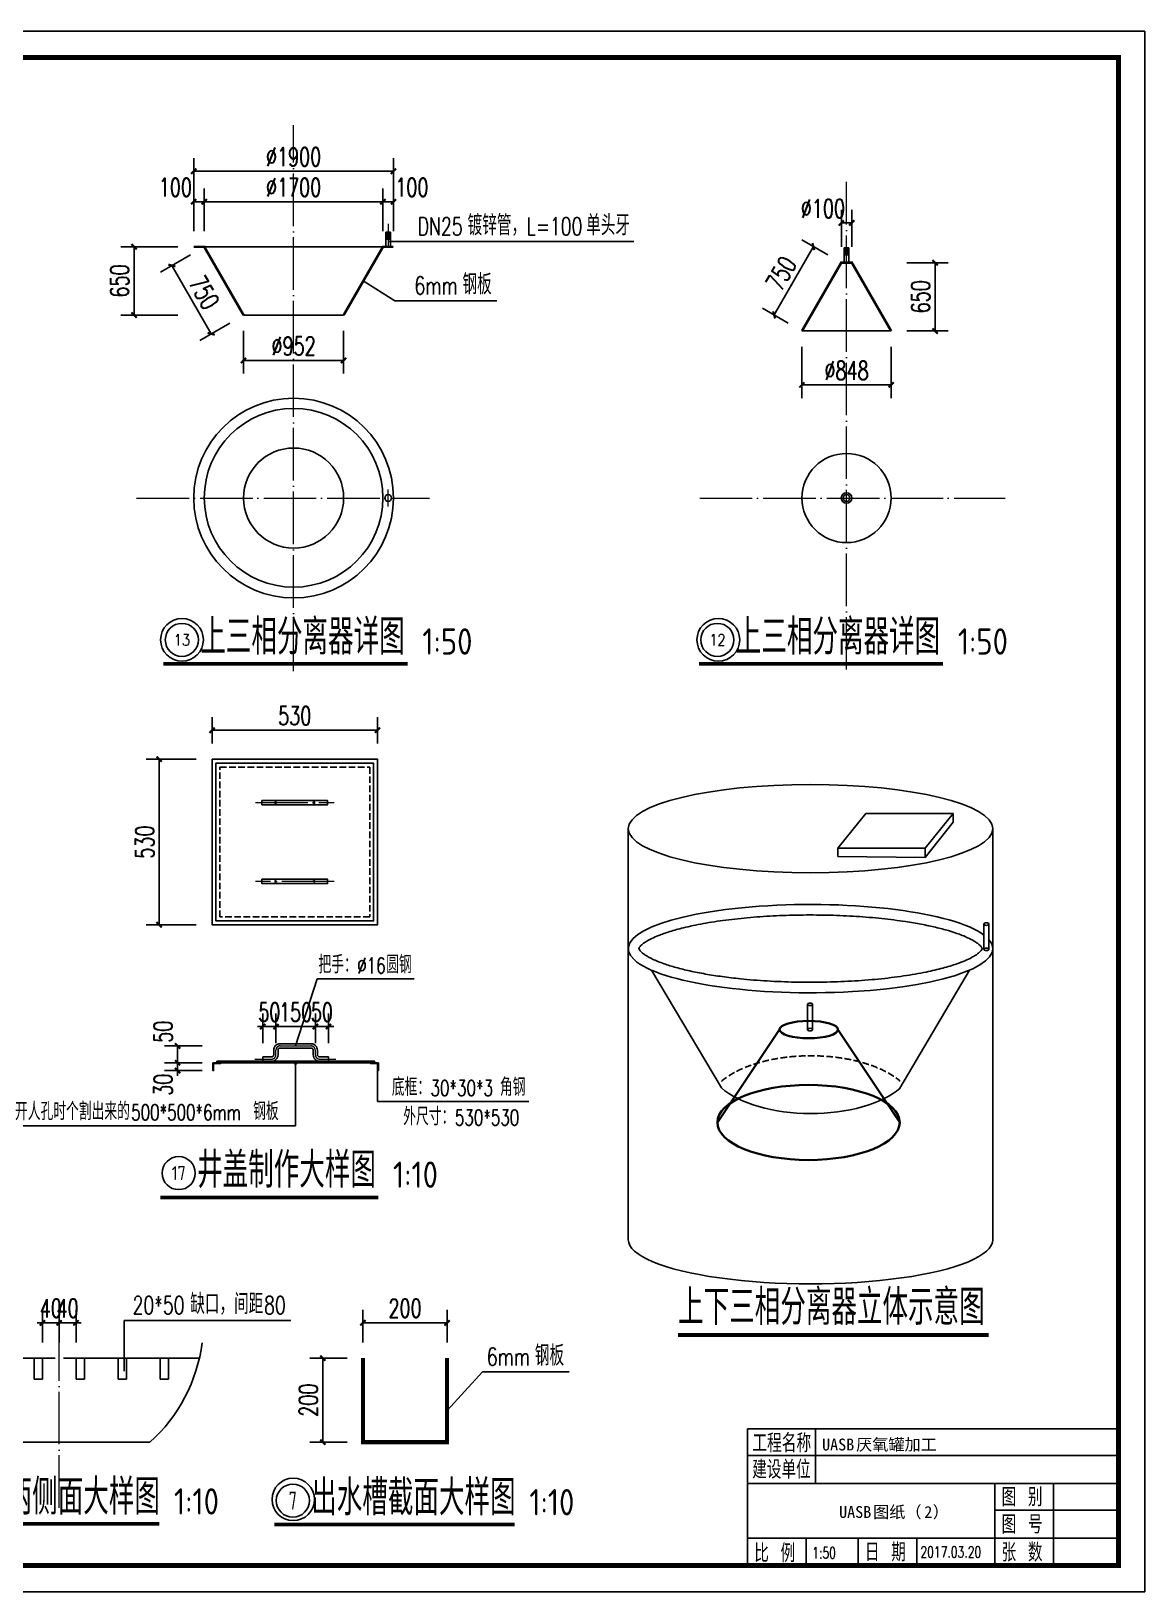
# Model space of a CAD drawing. Extents: x 458952 to 500952, y -68538 to -53688.
# Drawn here: x 490358 to 500952, y -68538 to -53688 of the extents above; entities that cross this region are included whole.
import ezdxf
from ezdxf.enums import TextEntityAlignment as Align

# ---------------------------------------------------------------- set-up
doc = ezdxf.new("R2010")
doc.units = 0
doc.header["$LTSCALE"] = 250
doc.header["$MEASUREMENT"] = 0
doc.linetypes.add('DASH', pattern=[0.35, 0.25, -0.1])
doc.linetypes.add('DOTE', pattern=[2.42, 2, -0.2, 0.02, -0.2])
for name, color, linetype in [('DIM_LEAD', 3, 'Continuous'), ('DIM_SYMB', 3, 'Continuous'), ('PUB_DIM', 3, 'Continuous'), ('PUB_TEXT', 7, 'Continuous'), ('PUB_TITLE', 4, 'Continuous'), ('虚线', 2, 'DASH'), ('钢筋字体', 1, 'Continuous')]:
    doc.layers.add(name, color=color, linetype=linetype)
for name, color, linetype, lineweight in [('DOTE', 1, 'DOTE', 0), ('TEXT', 2, 'Continuous', 5), ('出水堰', 5, 'FENCELINE2', 30)]:
    doc.layers.add(name, color=color, linetype=linetype, lineweight=lineweight)
doc.styles.add('_TCH_DIM', font='SIMPLEX', dxfattribs={"bigfont": 'GBCBIG'})
doc.styles.add('_THVAC_SHEET', font='SIMPLEX', dxfattribs={"width": 0.8, "height": 3.5, "bigfont": 'HZTXT'})
doc.styles.add('DIM_FONT', font='SIMPLEX', dxfattribs={"width": 0.7, "bigfont": 'GBCBIG'})
doc.styles.get("Standard").update_dxf_attribs({"font": 'gbenor.shx', "bigfont": 'gbcbig.shx'})
doc.styles.add('黑体', font='simhei.ttf')
doc.linetypes.add('FENCELINE2', pattern='A,6.35,-2.54,[132,ltypeshp.shx,S=2.54,R=0,X=-2.54,Y=0],-2.54,25.4', length=36.83)
doc.dimstyles.new('_TCH_ARCH&&50', dxfattribs={"dimscale": 0.5, "dimtxt": 350, "dimasz": 100, "dimexe": 250, "dimexo": 300, "dimgap": 100, "dimtad": 1, "dimdec": 0, "dimzin": 0, "dimdsep": 46, "dimtxsty": 'DIM_FONT', "dimblk": 'ARCHTICK', "dimcen": 0.09, "dimclrt": 7, "dimazin": 2, "dimtfac": 1, "dimtdec": 0, "dimtix": 1, "dimtmove": 2, "dimatfit": 3, "dimfxl": 0, "dimtolj": 1, "dimtzin": 0, "dimarcsym": 0})

# ---------------------------------------------------------------- blocks, each defined once
blk = doc.blocks.new('gai')
at = {"color": 5}
for points in [[(282375, -104445.5), (282405, -104445.5), (282405, -104448.5), (282381, -104448.5, 0.414214), (282378, -104451.5), (282378, -104475.5), (282375, -104475.5)], [(283005, -104445.5), (282975, -104445.5), (282975, -104448.5), (282999, -104448.5, -0.414214), (283002, -104451.5), (283002, -104475.5), (283005, -104475.5)]]:
    blk.add_lwpolyline(points, format="xyb", close=True, dxfattribs=at)
blk.add_lwpolyline([(282390, -104439.5), (282990, -104439.5), (282990, -104445.5), (282390, -104445.5)], close=True)
blk = doc.blocks.new('_ArchTick')
at = {"color": 0, "linetype": 'ByBlock', "const_width": 0.4}
blk.add_lwpolyline([(-0.5, -0.5), (0.5, 0.5)], dxfattribs=at)
blk = doc.blocks.new('*D3')
at = {"layer": 'Defpoints', "color": 0, "transparency": 16777216}
for p in [(491750, -63344), (492134, -63344), (492134, -63504)]:
    blk.add_point(p, dxfattribs=at)
at = {"layer": 'PUB_DIM', "color": 0, "lineweight": -2, "transparency": 16777216}
for p, q in [((491984, -63344), (491625, -63344)), ((491750, -63504), (491750, -63344)), ((491984, -63504), (491625, -63504))]:
    blk.add_line(p, q, dxfattribs=at)
at = {"layer": 'PUB_DIM', "color": 0, "lineweight": -2, "transparency": 16777216, "xscale": 50, "yscale": 50, "zscale": 50}
for p, rotation in [((491750, -63344), 90), ((491750, -63504), 270)]:
    blk.add_blockref('_ArchTick', p, dxfattribs=dict(at, rotation=rotation))
at = {"layer": 'PUB_DIM', "color": 7, "transparency": 16777216, "insert": (491612, -63209), "char_height": 175, "attachment_point": 5, "rotation": 90, "style": 'DIM_FONT'}
blk.add_mtext('\\A1;50', dxfattribs=at)
blk = doc.blocks.new('*D4')
at = {"layer": 'Defpoints', "color": 0, "transparency": 16777216}
for p in [(491750, -63504), (492134, -63504), (492134, -63579)]:
    blk.add_point(p, dxfattribs=at)
at = {"layer": 'PUB_DIM', "color": 0, "lineweight": -2, "transparency": 16777216}
for p, q in [((491984, -63504), (491625, -63504)), ((491750, -63504), (491750, -63454)), ((491750, -63579), (491750, -63504)), ((491984, -63579), (491625, -63579)), ((491750, -63579), (491750, -63629))]:
    blk.add_line(p, q, dxfattribs=at)
at = {"layer": 'PUB_DIM', "color": 0, "lineweight": -2, "transparency": 16777216, "xscale": 50, "yscale": 50, "zscale": 50}
for p, rotation in [((491750, -63504), 270), ((491750, -63579), 90)]:
    blk.add_blockref('_ArchTick', p, dxfattribs=dict(at, rotation=rotation))
at = {"layer": 'PUB_DIM', "color": 7, "transparency": 16777216, "insert": (491612, -63714), "char_height": 175, "attachment_point": 5, "rotation": 90, "style": 'DIM_FONT'}
blk.add_mtext('\\A1;30', dxfattribs=at)
blk = doc.blocks.new('*D5')
at = {"layer": 'Defpoints', "color": 0, "transparency": 16777216}
for p in [(491575, -60616), (492078, -60616), (492078, -62191)]:
    blk.add_point(p, dxfattribs=at)
at = {"layer": 'PUB_DIM', "color": 0, "lineweight": -2, "transparency": 16777216}
for p, q in [((491928, -60616), (491450, -60616)), ((491575, -62191), (491575, -60616)), ((491928, -62191), (491450, -62191))]:
    blk.add_line(p, q, dxfattribs=at)
at = {"layer": 'PUB_DIM', "color": 0, "lineweight": -2, "transparency": 16777216, "xscale": 50, "yscale": 50, "zscale": 50}
for p, rotation in [((491575, -60616), 90), ((491575, -62191), 270)]:
    blk.add_blockref('_ArchTick', p, dxfattribs=dict(at, rotation=rotation))
at = {"layer": 'PUB_DIM', "color": 7, "transparency": 16777216, "insert": (491438, -61404), "char_height": 175, "attachment_point": 5, "rotation": 90, "style": 'DIM_FONT'}
blk.add_mtext('\\A1;530', dxfattribs=at)
blk = doc.blocks.new('*D6')
at = {"layer": 'Defpoints', "color": 0, "transparency": 16777216}
for p in [(493653, -60340), (492078, -60616), (493653, -60616)]:
    blk.add_point(p, dxfattribs=at)
at = {"layer": 'PUB_DIM', "color": 0, "lineweight": -2, "transparency": 16777216}
for p, q in [((492078, -60466), (492078, -60215)), ((493653, -60466), (493653, -60215)), ((492078, -60340), (493653, -60340))]:
    blk.add_line(p, q, dxfattribs=at)
at = {"layer": 'PUB_DIM', "color": 0, "lineweight": -2, "transparency": 16777216, "xscale": 50, "yscale": 50, "zscale": 50, "rotation": 180}
blk.add_blockref('_ArchTick', (492078, -60340), dxfattribs=at)
at = {"layer": 'PUB_DIM', "color": 0, "lineweight": -2, "transparency": 16777216, "xscale": 50, "yscale": 50, "zscale": 50}
blk.add_blockref('_ArchTick', (493653, -60340), dxfattribs=at)
at = {"layer": 'PUB_DIM', "color": 7, "transparency": 16777216, "insert": (492865, -60202), "char_height": 175, "attachment_point": 5, "style": 'DIM_FONT'}
blk.add_mtext('\\A1;530', dxfattribs=at)
blk = doc.blocks.new('*D7')
at = {"layer": 'Defpoints', "color": 0, "transparency": 16777216}
for p in [(492686, -63160), (492561, -63469), (492686, -63469)]:
    blk.add_point(p, dxfattribs=at)
at = {"layer": 'PUB_DIM', "color": 0, "lineweight": -2, "transparency": 16777216}
for p, q in [((492561, -63319), (492561, -63035)), ((492686, -63319), (492686, -63035)), ((492561, -63160), (492511, -63160)), ((492561, -63160), (492686, -63160)), ((492686, -63160), (492736, -63160))]:
    blk.add_line(p, q, dxfattribs=at)
at = {"layer": 'PUB_DIM', "color": 0, "lineweight": -2, "transparency": 16777216, "xscale": 50, "yscale": 50, "zscale": 50}
blk.add_blockref('_ArchTick', (492561, -63160), dxfattribs=at)
at = {"layer": 'PUB_DIM', "color": 0, "lineweight": -2, "transparency": 16777216, "xscale": 50, "yscale": 50, "zscale": 50, "rotation": 180}
blk.add_blockref('_ArchTick', (492686, -63160), dxfattribs=at)
at = {"layer": 'PUB_DIM', "color": 7, "transparency": 16777216, "insert": (492623, -63023), "char_height": 175, "attachment_point": 5, "style": 'DIM_FONT'}
blk.add_mtext('\\A1;50', dxfattribs=at)
blk = doc.blocks.new('*D8')
at = {"layer": 'Defpoints', "color": 0, "transparency": 16777216}
for p in [(493061, -63160), (492686, -63469), (493061, -63469)]:
    blk.add_point(p, dxfattribs=at)
at = {"layer": 'PUB_DIM', "color": 0, "lineweight": -2, "transparency": 16777216}
for p, q in [((492686, -63319), (492686, -63035)), ((493061, -63319), (493061, -63035)), ((492686, -63160), (492636, -63160)), ((492686, -63160), (493061, -63160)), ((493061, -63160), (493111, -63160))]:
    blk.add_line(p, q, dxfattribs=at)
at = {"layer": 'PUB_DIM', "color": 0, "lineweight": -2, "transparency": 16777216, "xscale": 50, "yscale": 50, "zscale": 50}
blk.add_blockref('_ArchTick', (492686, -63160), dxfattribs=at)
at = {"layer": 'PUB_DIM', "color": 0, "lineweight": -2, "transparency": 16777216, "xscale": 50, "yscale": 50, "zscale": 50, "rotation": 180}
blk.add_blockref('_ArchTick', (493061, -63160), dxfattribs=at)
at = {"layer": 'PUB_DIM', "color": 7, "transparency": 16777216, "insert": (492873, -63023), "char_height": 175, "attachment_point": 5, "style": 'DIM_FONT'}
blk.add_mtext('\\A1;150', dxfattribs=at)
blk = doc.blocks.new('*D9')
at = {"layer": 'Defpoints', "color": 0, "transparency": 16777216}
for p in [(493186, -63160), (493061, -63469), (493186, -63469)]:
    blk.add_point(p, dxfattribs=at)
at = {"layer": 'PUB_DIM', "color": 0, "lineweight": -2, "transparency": 16777216}
for p, q in [((493061, -63319), (493061, -63035)), ((493186, -63319), (493186, -63035)), ((493061, -63160), (493011, -63160)), ((493061, -63160), (493186, -63160)), ((493186, -63160), (493236, -63160))]:
    blk.add_line(p, q, dxfattribs=at)
at = {"layer": 'PUB_DIM', "color": 0, "lineweight": -2, "transparency": 16777216, "xscale": 50, "yscale": 50, "zscale": 50}
blk.add_blockref('_ArchTick', (493061, -63160), dxfattribs=at)
at = {"layer": 'PUB_DIM', "color": 0, "lineweight": -2, "transparency": 16777216, "xscale": 50, "yscale": 50, "zscale": 50, "rotation": 180}
blk.add_blockref('_ArchTick', (493186, -63160), dxfattribs=at)
at = {"layer": 'PUB_DIM', "color": 7, "transparency": 16777216, "insert": (493123, -63023), "char_height": 175, "attachment_point": 5, "style": 'DIM_FONT'}
blk.add_mtext('\\A1;50', dxfattribs=at)
blk = doc.blocks.new('*D10')
at = {"layer": 'Defpoints', "color": 0, "transparency": 16777216}
for p in [(493132, -66315), (493514, -66315), (493514, -67115)]:
    blk.add_point(p, dxfattribs=at)
at = {"layer": 'PUB_DIM', "color": 0, "lineweight": -2, "transparency": 16777216}
for p, q in [((493364, -66315), (493007, -66315)), ((493132, -67115), (493132, -66315)), ((493364, -67115), (493007, -67115))]:
    blk.add_line(p, q, dxfattribs=at)
at = {"layer": 'PUB_DIM', "color": 0, "lineweight": -2, "transparency": 16777216, "xscale": 50, "yscale": 50, "zscale": 50}
for p, rotation in [((493132, -66315), 90), ((493132, -67115), 270)]:
    blk.add_blockref('_ArchTick', p, dxfattribs=dict(at, rotation=rotation))
at = {"layer": 'PUB_DIM', "color": 7, "transparency": 16777216, "insert": (492995, -66715), "char_height": 175, "attachment_point": 5, "rotation": 90, "style": 'DIM_FONT'}
blk.add_mtext('\\A1;200', dxfattribs=at)
blk = doc.blocks.new('*D11')
at = {"layer": 'Defpoints', "color": 0, "transparency": 16777216}
for p in [(494314, -65979), (493514, -66315), (494314, -66315)]:
    blk.add_point(p, dxfattribs=at)
at = {"layer": 'PUB_DIM', "color": 0, "lineweight": -2, "transparency": 16777216}
for p, q in [((493514, -66165), (493514, -65854)), ((494314, -66165), (494314, -65854)), ((493514, -65979), (494314, -65979))]:
    blk.add_line(p, q, dxfattribs=at)
at = {"layer": 'PUB_DIM', "color": 0, "lineweight": -2, "transparency": 16777216, "xscale": 50, "yscale": 50, "zscale": 50, "rotation": 180}
blk.add_blockref('_ArchTick', (493514, -65979), dxfattribs=at)
at = {"layer": 'PUB_DIM', "color": 0, "lineweight": -2, "transparency": 16777216, "xscale": 50, "yscale": 50, "zscale": 50}
blk.add_blockref('_ArchTick', (494314, -65979), dxfattribs=at)
at = {"layer": 'PUB_DIM', "color": 7, "transparency": 16777216, "insert": (493914, -65841), "char_height": 175, "attachment_point": 5, "style": 'DIM_FONT'}
blk.add_mtext('\\A1;200', dxfattribs=at)
blk = doc.blocks.new('*D13')
at = {"layer": 'Defpoints', "color": 0, "transparency": 16777216}
for p in [(490624, -65979), (490464, -66315), (490624, -66315)]:
    blk.add_point(p, dxfattribs=at)
at = {"layer": 'PUB_DIM', "color": 0, "lineweight": -2, "transparency": 16777216}
for p, q in [((490464, -66165), (490464, -65854)), ((490624, -66165), (490624, -65854)), ((490464, -65979), (490414, -65979)), ((490464, -65979), (490624, -65979)), ((490624, -65979), (490674, -65979))]:
    blk.add_line(p, q, dxfattribs=at)
at = {"layer": 'PUB_DIM', "color": 0, "lineweight": -2, "transparency": 16777216, "xscale": 50, "yscale": 50, "zscale": 50}
blk.add_blockref('_ArchTick', (490464, -65979), dxfattribs=at)
at = {"layer": 'PUB_DIM', "color": 0, "lineweight": -2, "transparency": 16777216, "xscale": 50, "yscale": 50, "zscale": 50, "rotation": 180}
blk.add_blockref('_ArchTick', (490624, -65979), dxfattribs=at)
at = {"layer": 'PUB_DIM', "color": 7, "transparency": 16777216, "insert": (490544, -65841), "char_height": 175, "attachment_point": 5, "style": 'DIM_FONT'}
blk.add_mtext('\\A1;40', dxfattribs=at)
blk = doc.blocks.new('*D14')
at = {"layer": 'Defpoints', "color": 0, "transparency": 16777216}
for p in [(490784, -65979), (490624, -66315), (490784, -66315)]:
    blk.add_point(p, dxfattribs=at)
at = {"layer": 'PUB_DIM', "color": 0, "lineweight": -2, "transparency": 16777216}
for p, q in [((490624, -66165), (490624, -65854)), ((490784, -66165), (490784, -65854)), ((490624, -65979), (490574, -65979)), ((490624, -65979), (490784, -65979)), ((490784, -65979), (490834, -65979))]:
    blk.add_line(p, q, dxfattribs=at)
at = {"layer": 'PUB_DIM', "color": 0, "lineweight": -2, "transparency": 16777216, "xscale": 50, "yscale": 50, "zscale": 50}
blk.add_blockref('_ArchTick', (490624, -65979), dxfattribs=at)
at = {"layer": 'PUB_DIM', "color": 0, "lineweight": -2, "transparency": 16777216, "xscale": 50, "yscale": 50, "zscale": 50, "rotation": 180}
blk.add_blockref('_ArchTick', (490784, -65979), dxfattribs=at)
at = {"layer": 'PUB_DIM', "color": 7, "transparency": 16777216, "insert": (490704, -65841), "char_height": 175, "attachment_point": 5, "style": 'DIM_FONT'}
blk.add_mtext('\\A1;40', dxfattribs=at)
blk = doc.blocks.new('*D22')
at = {"layer": 'Defpoints', "color": 0, "transparency": 16777216}
for p in [(498539, -55891), (498957, -55891), (498539, -56541)]:
    blk.add_point(p, dxfattribs=at)
at = {"layer": 'PUB_DIM', "color": 0, "lineweight": -2, "transparency": 16777216}
for p, q in [((498689, -55891), (499082, -55891)), ((498957, -56541), (498957, -55891)), ((498689, -56541), (499082, -56541))]:
    blk.add_line(p, q, dxfattribs=at)
at = {"layer": 'PUB_DIM', "color": 0, "lineweight": -2, "transparency": 16777216, "xscale": 50, "yscale": 50, "zscale": 50}
for p, rotation in [((498957, -55891), 90), ((498957, -56541), 270)]:
    blk.add_blockref('_ArchTick', p, dxfattribs=dict(at, rotation=rotation))
at = {"layer": 'PUB_DIM', "color": 7, "transparency": 16777216, "insert": (498819, -56216), "char_height": 175, "attachment_point": 5, "rotation": 90, "style": 'DIM_FONT'}
blk.add_mtext('\\A1;650', dxfattribs=at)
blk = doc.blocks.new('*D23')
at = {"layer": 'Defpoints', "color": 0, "transparency": 16777216}
for p in [(491336, -55740), (491904, -55740), (491904, -56390)]:
    blk.add_point(p, dxfattribs=at)
at = {"layer": 'PUB_DIM', "color": 0, "lineweight": -2, "transparency": 16777216}
for p, q in [((491754, -55740), (491211, -55740)), ((491336, -56390), (491336, -55740)), ((491754, -56390), (491211, -56390))]:
    blk.add_line(p, q, dxfattribs=at)
at = {"layer": 'PUB_DIM', "color": 0, "lineweight": -2, "transparency": 16777216, "xscale": 50, "yscale": 50, "zscale": 50}
for p, rotation in [((491336, -55740), 90), ((491336, -56390), 270)]:
    blk.add_blockref('_ArchTick', p, dxfattribs=dict(at, rotation=rotation))
at = {"layer": 'PUB_DIM', "color": 7, "transparency": 16777216, "insert": (491199, -56065), "char_height": 175, "attachment_point": 5, "rotation": 90, "style": 'DIM_FONT'}
blk.add_mtext('\\A1;650', dxfattribs=at)
blk = doc.blocks.new('*D24')
at = {"layer": 'Defpoints', "color": 0, "transparency": 16777216}
for p in [(498165, -55513), (498065, -55891), (498165, -55891)]:
    blk.add_point(p, dxfattribs=at)
at = {"layer": 'PUB_DIM', "color": 0, "lineweight": -2, "transparency": 16777216}
for p, q in [((498065, -55741), (498065, -55388)), ((498165, -55741), (498165, -55388)), ((498065, -55513), (498165, -55513))]:
    blk.add_line(p, q, dxfattribs=at)
at = {"layer": 'PUB_DIM', "color": 0, "lineweight": -2, "transparency": 16777216, "xscale": 50, "yscale": 50, "zscale": 50, "rotation": 180}
blk.add_blockref('_ArchTick', (498065, -55513), dxfattribs=at)
at = {"layer": 'PUB_DIM', "color": 0, "lineweight": -2, "transparency": 16777216, "xscale": 50, "yscale": 50, "zscale": 50}
blk.add_blockref('_ArchTick', (498165, -55513), dxfattribs=at)
at = {"layer": 'PUB_DIM', "color": 7, "transparency": 16777216, "insert": (497890, -55376), "char_height": 175, "attachment_point": 5, "style": 'DIM_FONT'}
blk.add_mtext('\\A1;%%c100', dxfattribs=at)
blk = doc.blocks.new('*D25')
at = {"layer": 'Defpoints', "color": 0, "transparency": 16777216}
for p in [(497799, -55738), (498065, -55891), (497690, -56541)]:
    blk.add_point(p, dxfattribs=at)
at = {"layer": 'PUB_DIM', "color": 0, "lineweight": -2, "transparency": 16777216}
for p, q in [((497935, -55816), (497690, -55675)), ((497425, -56388), (497799, -55738)), ((497560, -56466), (497316, -56325))]:
    blk.add_line(p, q, dxfattribs=at)
at = {"layer": 'PUB_DIM', "color": 0, "lineweight": -2, "transparency": 16777216, "xscale": 50, "yscale": 50, "zscale": 50}
for p, rotation in [((497799, -55738), 60.07356513339541), ((497425, -56388), 240.0735651333954)]:
    blk.add_blockref('_ArchTick', p, dxfattribs=dict(at, rotation=rotation))
at = {"layer": 'PUB_DIM', "color": 7, "transparency": 16777216, "insert": (497493, -55994), "char_height": 175, "attachment_point": 5, "rotation": 60.0736, "style": 'DIM_FONT'}
blk.add_mtext('\\A1;750', dxfattribs=at)
blk = doc.blocks.new('*D26')
at = {"layer": 'Defpoints', "color": 0, "transparency": 16777216}
for p in [(497690, -56541), (498539, -56541), (498539, -57054)]:
    blk.add_point(p, dxfattribs=at)
at = {"layer": 'PUB_DIM', "color": 0, "lineweight": -2, "transparency": 16777216}
for p, q in [((497690, -56691), (497690, -57179)), ((498539, -56691), (498539, -57179)), ((497690, -57054), (498539, -57054))]:
    blk.add_line(p, q, dxfattribs=at)
at = {"layer": 'PUB_DIM', "color": 0, "lineweight": -2, "transparency": 16777216, "xscale": 50, "yscale": 50, "zscale": 50, "rotation": 180}
blk.add_blockref('_ArchTick', (497690, -57054), dxfattribs=at)
at = {"layer": 'PUB_DIM', "color": 0, "lineweight": -2, "transparency": 16777216, "xscale": 50, "yscale": 50, "zscale": 50}
blk.add_blockref('_ArchTick', (498539, -57054), dxfattribs=at)
at = {"layer": 'PUB_DIM', "color": 7, "transparency": 16777216, "insert": (498115, -56917), "char_height": 175, "attachment_point": 5, "style": 'DIM_FONT'}
blk.add_mtext('\\A1;%%c848', dxfattribs=at)
blk = doc.blocks.new('*D27')
at = {"layer": 'Defpoints', "color": 0, "transparency": 16777216}
for p in [(492004, -55740), (492378, -56390), (492070, -56568)]:
    blk.add_point(p, dxfattribs=at)
at = {"layer": 'PUB_DIM', "color": 0, "lineweight": -2, "transparency": 16777216}
for p, q in [((491874, -55815), (491587, -55980)), ((491696, -55918), (492070, -56568)), ((492248, -56465), (491962, -56630))]:
    blk.add_line(p, q, dxfattribs=at)
at = {"layer": 'PUB_DIM', "color": 0, "lineweight": -2, "transparency": 16777216, "xscale": 50, "yscale": 50, "zscale": 50}
for p, rotation in [((491696, -55918), 119.9264348666128), ((492070, -56568), 299.9264348666129)]:
    blk.add_blockref('_ArchTick', p, dxfattribs=dict(at, rotation=rotation))
at = {"layer": 'PUB_DIM', "color": 7, "transparency": 16777216, "insert": (492002, -56174), "char_height": 175, "attachment_point": 5, "rotation": 299.9264, "style": 'DIM_FONT'}
blk.add_mtext('\\A1;750', dxfattribs=at)
blk = doc.blocks.new('*D28')
at = {"layer": 'Defpoints', "color": 0, "transparency": 16777216}
for p in [(492378, -56390), (493330, -56390), (493330, -56822)]:
    blk.add_point(p, dxfattribs=at)
at = {"layer": 'PUB_DIM', "color": 0, "lineweight": -2, "transparency": 16777216}
for p, q in [((492378, -56540), (492378, -56947)), ((493330, -56540), (493330, -56947)), ((492378, -56822), (493330, -56822))]:
    blk.add_line(p, q, dxfattribs=at)
at = {"layer": 'PUB_DIM', "color": 0, "lineweight": -2, "transparency": 16777216, "xscale": 50, "yscale": 50, "zscale": 50, "rotation": 180}
blk.add_blockref('_ArchTick', (492378, -56822), dxfattribs=at)
at = {"layer": 'PUB_DIM', "color": 0, "lineweight": -2, "transparency": 16777216, "xscale": 50, "yscale": 50, "zscale": 50}
blk.add_blockref('_ArchTick', (493330, -56822), dxfattribs=at)
at = {"layer": 'PUB_DIM', "color": 7, "transparency": 16777216, "insert": (492854, -56684), "char_height": 175, "attachment_point": 5, "style": 'DIM_FONT'}
blk.add_mtext('\\A1;%%C952', dxfattribs=at)
blk = doc.blocks.new('*D29')
at = {"layer": 'Defpoints', "color": 0, "transparency": 16777216}
for p in [(493804, -55021), (491904, -55590), (493804, -55590)]:
    blk.add_point(p, dxfattribs=at)
at = {"layer": 'PUB_DIM', "color": 0, "lineweight": -2, "transparency": 16777216}
for p, q in [((491904, -55440), (491904, -54896)), ((493804, -55440), (493804, -54896)), ((491904, -55021), (493804, -55021))]:
    blk.add_line(p, q, dxfattribs=at)
at = {"layer": 'PUB_DIM', "color": 0, "lineweight": -2, "transparency": 16777216, "xscale": 50, "yscale": 50, "zscale": 50, "rotation": 180}
blk.add_blockref('_ArchTick', (491904, -55021), dxfattribs=at)
at = {"layer": 'PUB_DIM', "color": 0, "lineweight": -2, "transparency": 16777216, "xscale": 50, "yscale": 50, "zscale": 50}
blk.add_blockref('_ArchTick', (493804, -55021), dxfattribs=at)
at = {"layer": 'PUB_DIM', "color": 7, "transparency": 16777216, "insert": (492854, -54884), "char_height": 175, "attachment_point": 5, "style": 'DIM_FONT'}
blk.add_mtext('\\A1;%%c1900', dxfattribs=at)
blk = doc.blocks.new('*D30')
at = {"layer": 'Defpoints', "color": 0, "transparency": 16777216}
for p in [(492004, -55311), (491904, -55740), (492004, -55740)]:
    blk.add_point(p, dxfattribs=at)
at = {"layer": 'PUB_DIM', "color": 0, "lineweight": -2, "transparency": 16777216}
for p, q in [((491904, -55590), (491904, -55186)), ((492004, -55590), (492004, -55186)), ((491904, -55311), (492004, -55311))]:
    blk.add_line(p, q, dxfattribs=at)
at = {"layer": 'PUB_DIM', "color": 0, "lineweight": -2, "transparency": 16777216, "xscale": 50, "yscale": 50, "zscale": 50, "rotation": 180}
blk.add_blockref('_ArchTick', (491904, -55311), dxfattribs=at)
at = {"layer": 'PUB_DIM', "color": 0, "lineweight": -2, "transparency": 16777216, "xscale": 50, "yscale": 50, "zscale": 50}
blk.add_blockref('_ArchTick', (492004, -55311), dxfattribs=at)
at = {"layer": 'PUB_DIM', "color": 7, "transparency": 16777216, "insert": (491729, -55174), "char_height": 175, "attachment_point": 5, "style": 'DIM_FONT'}
blk.add_mtext('\\A1;100', dxfattribs=at)
blk = doc.blocks.new('*D31')
at = {"layer": 'Defpoints', "color": 0, "transparency": 16777216}
for p in [(493704, -55311), (492004, -55740), (493704, -55740)]:
    blk.add_point(p, dxfattribs=at)
at = {"layer": 'PUB_DIM', "color": 0, "lineweight": -2, "transparency": 16777216}
for p, q in [((492004, -55590), (492004, -55186)), ((493704, -55590), (493704, -55186)), ((492004, -55311), (493704, -55311))]:
    blk.add_line(p, q, dxfattribs=at)
at = {"layer": 'PUB_DIM', "color": 0, "lineweight": -2, "transparency": 16777216, "xscale": 50, "yscale": 50, "zscale": 50, "rotation": 180}
blk.add_blockref('_ArchTick', (492004, -55311), dxfattribs=at)
at = {"layer": 'PUB_DIM', "color": 0, "lineweight": -2, "transparency": 16777216, "xscale": 50, "yscale": 50, "zscale": 50}
blk.add_blockref('_ArchTick', (493704, -55311), dxfattribs=at)
at = {"layer": 'PUB_DIM', "color": 7, "transparency": 16777216, "insert": (492854, -55174), "char_height": 175, "attachment_point": 5, "style": 'DIM_FONT'}
blk.add_mtext('\\A1;%%c1700', dxfattribs=at)
blk = doc.blocks.new('*D32')
at = {"layer": 'Defpoints', "color": 0, "transparency": 16777216}
for p in [(493804, -55311), (493704, -55740), (493804, -55740)]:
    blk.add_point(p, dxfattribs=at)
at = {"layer": 'PUB_DIM', "color": 0, "lineweight": -2, "transparency": 16777216}
for p, q in [((493704, -55590), (493704, -55186)), ((493804, -55590), (493804, -55186)), ((493704, -55311), (493804, -55311))]:
    blk.add_line(p, q, dxfattribs=at)
at = {"layer": 'PUB_DIM', "color": 0, "lineweight": -2, "transparency": 16777216, "xscale": 50, "yscale": 50, "zscale": 50, "rotation": 180}
blk.add_blockref('_ArchTick', (493704, -55311), dxfattribs=at)
at = {"layer": 'PUB_DIM', "color": 0, "lineweight": -2, "transparency": 16777216, "xscale": 50, "yscale": 50, "zscale": 50}
blk.add_blockref('_ArchTick', (493804, -55311), dxfattribs=at)
at = {"layer": 'PUB_DIM', "color": 7, "transparency": 16777216, "insert": (493979, -55174), "char_height": 175, "attachment_point": 5, "style": 'DIM_FONT'}
blk.add_mtext('\\A1;100', dxfattribs=at)

msp = doc.modelspace()

# ---------------------------------------------------------------- linework, layer by layer
for p, q in [((493732.9, -55740.3), (493732.9, -55599.6)), ((493732.9, -55599.6), (493775.4, -55599.6)), ((493775.4, -55605.1), (493732.9, -55600.8)), ((493775.4, -55611.7), (493732.9, -55607.5)), ((493775.4, -55618.4), (493732.9, -55614.1)), ((493775.4, -55625), (493732.9, -55620.8)), ((493775.4, -55631.7), (493732.9, -55627.4)), ((493775.4, -55638.3), (493732.9, -55634.1)), ((493775.4, -55644.9), (493732.9, -55640.7)), ((493775.4, -55651.6), (493732.9, -55647.3)), ((493775.4, -55658.2), (493732.9, -55654)), ((493775.4, -55740.3), (493775.4, -55599.6)), ((492004.2, -55740.3), (493704.2, -55740.3)), ((498093.3, -55882.5), (498093.3, -55749.6)), ((498093.3, -55749.6), (498135.8, -55749.6)), ((498135.8, -55755), (498093.3, -55750.8)), ((498135.8, -55761.7), (498093.3, -55757.4)), ((498135.8, -55768.3), (498093.3, -55764.1)), ((498135.8, -55775), (498093.3, -55770.7)), ((498135.8, -55781.6), (498093.3, -55777.4)), ((498135.8, -55788.3), (498093.3, -55784)), ((498135.8, -55794.9), (498093.3, -55790.7)), ((498135.8, -55801.5), (498093.3, -55797.3)), ((498135.8, -55808.2), (498093.3, -55803.9)), ((498135.8, -55882.5), (498135.8, -55749.6)), ((493330, -56390.3), (492378.3, -56390.3)), ((497690.4, -56540.6), (498538.7, -56540.6)), ((498298.6, -61133.4), (498033, -61462.4)), ((498298.6, -61133.4), (499128.6, -61133.4)), ((499128.6, -61133.4), (498863, -61462.4)), ((499128.6, -61133.4), (499128.6, -61216.5)), ((496038.2, -61276.2), (496038.2, -65188)), ((499128.6, -61216.5), (498862.3, -61550)), ((499505.5, -61276.2), (499505.5, -65188)), ((498033, -61462.4), (498863, -61462.4)), ((498033, -61462.4), (498033, -61542.9)), ((498863, -61462.4), (498862.3, -61550)), ((498033, -61542.9), (498862.3, -61550)), ((499421, -62425.4), (499421, -62185.4)), ((499469, -62425.4), (499469, -62185.4)), ((496150.1, -62438.1), (496138.2, -62418.2)), ((499393.9, -62437.8), (499405.5, -62418.2)), ((496923.5, -63743.9), (496260, -62623.7)), ((498623, -63747.3), (499284.7, -62623.3)), ((497743, -63188.4), (497743, -62948.4)), ((497791, -63188.4), (497791, -62948.4)), ((488957.8, -66315.2), (490584.3, -66315.2)), ((490384.3, -66315.2), (490384.3, -66515.2)), ((490464.3, -66315.2), (490464.3, -66515.2)), ((490664.3, -66315.2), (491958, -66315.2)), ((490784.3, -66315.2), (490784.3, -66515.2)), ((490864.3, -66315.2), (490864.3, -66515.2)), ((491184.3, -66315.2), (491184.3, -66515.2)), ((491264.3, -66315.2), (491264.3, -66515.2)), ((491584.3, -66315.2), (491584.3, -66515.2)), ((491664.3, -66315.2), (491664.3, -66515.2)), ((490384.3, -66515.2), (490464.3, -66515.2)), ((490784.3, -66515.2), (490864.3, -66515.2)), ((491184.3, -66515.2), (491264.3, -66515.2)), ((491584.3, -66515.2), (491664.3, -66515.2)), ((489428.4, -67115.2), (491487.4, -67115.2))]:
    msp.add_line(p, q)
for points in [[(493775.4, -55666.1), (493754.2, -55666.1), (493732.9, -55666.1)], [(498135.8, -55816), (498114.6, -55816), (498093.3, -55816)], [(492560.7, -63449), (492560.7, -63489)], [(493185.7, -63449), (493185.7, -63489)]]:
    msp.add_lwpolyline(points)
for points, const_width in [([(491904.2, -55740.3), (492004.2, -55740.3), (492378.3, -56390.3), (492378.3, -56390.3)], 25), ([(493804.2, -55740.3), (493704.2, -55740.3), (493330, -56390.3)], 25), ([(497690.4, -56540.6), (498064.6, -55890.6), (498164.6, -55890.6), (498538.7, -56540.6)], 25), ([(493513.7, -66315.2), (493513.7, -67115.2), (494313.7, -67115.2), (494313.7, -66315.2)], 40)]:
    msp.add_lwpolyline(points, dxfattribs=dict(const_width=const_width))
at = {"color": 5}
msp.add_lwpolyline([(492078, -60616.4), (493653, -60616.4), (493653, -62191.4), (492078, -62191.4)], close=True, dxfattribs=at)
for points in [[(492115.5, -60653.9), (493615.5, -60653.9), (493615.5, -62153.9), (492115.5, -62153.9)], [(492553, -61008.9), (493178, -61008.9), (493178, -61048.9), (492553, -61048.9)], [(492553, -61758.9), (493178, -61758.9), (493178, -61798.9), (492553, -61798.9)]]:
    msp.add_lwpolyline(points, close=True)
at = {"color": 5, "linetype": 'DASH'}
msp.add_lwpolyline([(492153, -60691.4), (493578, -60691.4), (493578, -62116.4), (492153, -62116.4)], close=True, dxfattribs=at)
for points in [[(492560.7, -63449), (492645.7, -63449, 0.4142136), (492665.7, -63429), (492665.7, -63384, -0.4142136), (492725.7, -63324), (493020.7, -63324, -0.4142136), (493080.7, -63384), (493080.7, -63429, 0.4142136), (493100.7, -63449), (493185.7, -63449)], [(492560.7, -63489), (492645.7, -63489, 0.4142136), (492705.7, -63429), (492705.7, -63384, -0.4142136), (492725.7, -63364), (493020.7, -63364, -0.4142136), (493040.7, -63384), (493040.7, -63429, 0.4142136), (493100.7, -63489), (493185.7, -63489)]]:
    msp.add_lwpolyline(points, format="xyb")
for centre, radius in [((492854.2, -58130.4), 950), ((492854.2, -58128.4), 850), ((492854.2, -58130.4), 475.8), ((498114.6, -58130.4), 424.2), ((493754.2, -58130.4), 32), ((498114.6, -58130.4), 50), ((498114.6, -58130.4), 32), ((491792.3, -59480.1), 203.5), ((496894.8, -59480.1), 203.5), ((492850.7, -67659.6), 201.9)]:
    msp.add_circle(centre, radius)
for centre, radius, start, end in [((492698, -61028.9), 20, 90, 270), ((493033, -61028.9), 20, 270, 90), ((492698, -61778.9), 20, 90, 270), ((493033, -61778.9), 20, 270, 90), ((490457.9, -65971.2), 1539, 311.98563, 352.65171)]:
    msp.add_arc(centre, radius, start, end)
for centre, major_axis, ratio in [((497771.9, -61276.2), (-1733.6, 0), 0.2422963), ((499445, -62185.4), (-24, 0), 0.5004386), ((499445, -62425.4), (-24, 0), 0.5004386), ((497767, -62948.4), (-24, 0), 0.5004386), ((497767, -63188.4), (-24, 0), 0.5004386)]:
    msp.add_ellipse(centre, major_axis=major_axis, ratio=ratio)
for centre, major_axis, ratio, start_param, end_param in [((497771.9, -62418.2), (-1733.6, 0), 0.2422963, 3.4551089, 9.6302397), ((497775.3, -63511.9), (975.5, 0), 0.4879107, 3.6507275, 5.7656317), ((497771.9, -65188), (-1733.6, 0), 0.2422963, 0, 3.1415927)]:
    msp.add_ellipse(centre, major_axis=major_axis, ratio=ratio, start_param=start_param, end_param=end_param)
msp.add_open_spline([(496138.2, -62418.2), (496138.2, -62418.3), (496138.2, -62418.4), (496138.3, -62419), (496138.5, -62419.6), (496139.1, -62421.5), (496139.7, -62422.8), (496141.5, -62426.3), (496142.8, -62428.5), (496146.3, -62433.5), (496148.5, -62436.4), (496154.1, -62442.7), (496157.4, -62446.2), (496165.2, -62453.6), (496169.7, -62457.5), (496179.9, -62465.6), (496185.5, -62469.9), (496201.8, -62481.2), (496213.3, -62488.4), (496239.2, -62503.1), (496253.5, -62510.6), (496284.9, -62525.6), (496301.9, -62533.1), (496338.4, -62547.9), (496358, -62555.3), (496413.4, -62574.8), (496451.5, -62586.6), (496533.6, -62609.4), (496577.6, -62620.3), (496670.9, -62641), (496720.2, -62650.7), (496823.3, -62668.8), (496877.1, -62677.2), (496988.4, -62692.4), (497046, -62699.3), (497187.4, -62713.8), (497272.7, -62720.7), (497446.8, -62731.2), (497535.6, -62734.8), (497714.6, -62738.5), (497804.7, -62738.7), (497983.8, -62735.6), (498072.9, -62732.3), (498247.6, -62722.4), (498333.3, -62715.8), (498499.1, -62699.5), (498579.2, -62689.7), (498731.6, -62667.3), (498804, -62654.7), (498927.7, -62629.4), (498980.5, -62617), (499078.2, -62590.9), (499123.1, -62577.2), (499191.5, -62553.3), (499217.3, -62543.4), (499264.2, -62523.3), (499285.4, -62513.2), (499317.9, -62495.8), (499330.4, -62488.4), (499352.5, -62474.1), (499362.1, -62467.1), (499376.5, -62455.4), (499381.8, -62450.6), (499390.7, -62441.6), (499394.3, -62437.6), (499399.1, -62431.2), (499400.7, -62428.8), (499403.1, -62424.7), (499403.9, -62423.1), (499405, -62420.6), (499405.2, -62419.7), (499405.5, -62418.7), (499405.5, -62418.4), (499405.5, -62418.1), (499405.5, -62418.1), (499405.5, -62417.7), (499405.4, -62417.4), (499405, -62416), (499404.7, -62415), (499403.4, -62412.1), (499402.4, -62410.3), (499399.6, -62405.9), (499397.8, -62403.3), (499393.1, -62397.4), (499390.1, -62394.1), (499383.2, -62387.1), (499379.2, -62383.3), (499369.9, -62375.4), (499364.7, -62371.3), (499349.9, -62360.5), (499339.5, -62353.6), (499316, -62339.5), (499302.9, -62332.3), (499274.1, -62317.8), (499258.5, -62310.6), (499224.8, -62296.1), (499206.7, -62288.9), (499155.7, -62270), (499120.7, -62258.5), (499045.1, -62236.2), (499004.5, -62225.5), (498918.3, -62205), (498872.7, -62195.3), (498777.2, -62177.1), (498727.2, -62168.6), (498603.5, -62149.9), (498528, -62140.3), (498371.7, -62123.9), (498291, -62117.1), (498126, -62106.6), (498041.7, -62102.8), (497871.9, -62098.3), (497786.2, -62097.6), (497615.5, -62099.3), (497530.4, -62101.7), (497362.7, -62109.6), (497280.2, -62115.1), (497119.5, -62128.9), (497041.5, -62137.3), (496891.7, -62156.7), (496820, -62167.8), (496684.7, -62192.2), (496621.1, -62205.7), (496516.2, -62231.4), (496472.9, -62243.4), (496393.3, -62268.2), (496357, -62281), (496302.1, -62303), (496281.5, -62312.2), (496244.4, -62330.3), (496227.7, -62339.3), (496202.2, -62354.9), (496192.3, -62361.5), (496175.3, -62374.1), (496168, -62380.2), (496157.4, -62390.1), (496153.5, -62394.2), (496147.2, -62401.5), (496144.9, -62404.7), (496141.7, -62409.6), (496140.7, -62411.4), (496139.3, -62414.3), (496138.9, -62415.4), (496138.4, -62417), (496138.3, -62417.4), (496138.2, -62418), (496138.2, -62418.1), (496138.2, -62418.2)], degree=3, knots=[0, 0, 0, 0, 0.0418892, 0.0418892, 0.0837784, 0.0837784, 0.1256676, 0.1256676, 0.1675568, 0.1675568, 0.209446, 0.209446, 0.2513352, 0.2513352, 0.2932244, 0.2932244, 0.3351136, 0.3351136, 0.4025011, 0.4025011, 0.4698885, 0.4698885, 0.5372759, 0.5372759, 0.6046634, 0.6046634, 0.7176448, 0.7176448, 0.8306263, 0.8306263, 0.9436078, 0.9436078, 1.0565893, 1.0565893, 1.1695707, 1.1695707, 1.3271989, 1.3271989, 1.484827, 1.484827, 1.6424551, 1.6424551, 1.8000833, 1.8000833, 1.9577114, 1.9577114, 2.1153396, 2.1153396, 2.2729677, 2.2729677, 2.4041809, 2.4041809, 2.5353941, 2.5353941, 2.6259285, 2.6259285, 2.7164628, 2.7164628, 2.7841502, 2.7841502, 2.8518377, 2.8518377, 2.9048587, 2.9048587, 2.9578798, 2.9578798, 2.9997646, 2.9997646, 3.0416495, 3.0416495, 3.0835343, 3.0835343, 3.1254192, 3.1254192, 3.167304, 3.167304, 3.2091889, 3.2091889, 3.2510738, 3.2510738, 3.2929586, 3.2929586, 3.3348435, 3.3348435, 3.3767283, 3.3767283, 3.4186132, 3.4186132, 3.460498, 3.460498, 3.5257118, 3.5257118, 3.5909257, 3.5909257, 3.6561395, 3.6561395, 3.7213533, 3.7213533, 3.8295288, 3.8295288, 3.9377044, 3.9377044, 4.0458799, 4.0458799, 4.1540554, 4.1540554, 4.3040264, 4.3040264, 4.4539974, 4.4539974, 4.6039683, 4.6039683, 4.7539393, 4.7539393, 4.9039102, 4.9039102, 5.0538812, 5.0538812, 5.2038521, 5.2038521, 5.3538231, 5.3538231, 5.5037941, 5.5037941, 5.6221859, 5.6221859, 5.7405777, 5.7405777, 5.8223468, 5.8223468, 5.9041159, 5.9041159, 5.9667104, 5.9667104, 6.0293049, 6.0293049, 6.0784411, 6.0784411, 6.1275773, 6.1275773, 6.167079, 6.167079, 6.2065807, 6.2065807, 6.2460824, 6.2460824, 6.2831853, 6.2831853, 6.2831853, 6.2831853])
at = {"layer": 'DIM_LEAD'}
for p, q in [((493754.2, -55690.4), (493996.7, -55690.4)), ((493996.7, -55690.4), (496090.7, -55690.4)), ((493517.1, -56065.3), (493818.2, -56252.9)), ((493818.2, -56252.9), (494787.2, -56252.9)), ((492873.2, -63344), (493078.7, -62706.3)), ((493078.7, -62706.3), (494001.2, -62706.3)), ((492873.2, -63504), (492873.2, -64103.3)), ((493653.2, -63549), (493653.2, -63872.5)), ((493653.2, -63872.5), (495091, -63872.5)), ((492873.2, -64103.3), (490150.5, -64103.3)), ((491240.6, -66437.6), (491240.6, -65956.4)), ((491240.6, -65956.4), (492827.3, -65956.4)), ((494313.7, -66813.6), (494650.2, -66445.9)), ((494650.2, -66445.9), (495475.4, -66445.9))]:
    msp.add_line(p, q, dxfattribs=at)
at = {"layer": 'DIM_LEAD', "const_width": 20}
msp.add_lwpolyline([(492873.2, -63494, 1), (492873.2, -63514, 1)], format="xyb", close=True, dxfattribs=at)
at = {"layer": 'DIM_SYMB', "const_width": 35}
for points in [[(491616.2, -59709.3), (493938.8, -59709.3)], [(496710.7, -59709.3), (499033.3, -59709.3)], [(491586, -64786.6), (493659.2, -64786.6)], [(496512.2, -66094.9), (499467.9, -66094.9)], [(489044.5, -67892.1), (491575.7, -67892.1)], [(492671.3, -67899.4), (494956.7, -67899.4)]]:
    msp.add_lwpolyline(points, dxfattribs=at)
at = {"layer": 'DOTE'}
for p, q in [((492854.2, -59778.9), (492854.2, -54581.9)), ((498114.6, -59763.4), (498114.6, -55122.6)), ((493754.2, -55521.4), (493754.2, -55740.3)), ((491359.7, -58130.4), (494146.2, -58130.4)), ((496717.7, -58130.4), (499623.7, -58130.4)), ((492490.5, -61028.9), (493240.5, -61028.9)), ((493240.5, -61778.9), (492490.5, -61778.9)), ((490624.3, -67739.9), (490624.3, -65799.2))]:
    msp.add_line(p, q, dxfattribs=at)
msp.add_lwpolyline([(492484.5, -63469), (492645.7, -63469, 0.4142136), (492685.7, -63429), (492685.7, -63384, -0.4142136), (492725.7, -63344), (493020.7, -63344, -0.4142136), (493060.7, -63384), (493060.7, -63429, 0.4142136), (493100.7, -63469), (493254.5, -63469)], format="xyb", dxfattribs=at)
msp.add_arc((491954.2, -58130.4), 1800, 357.38963, 2.61037, dxfattribs=at)
at = {"layer": 'PUB_TEXT'}
for centre in [(491791.2, -59480.6), (496885.7, -59480.6), (491761, -64554.2), (492846.3, -67670.8)]:
    msp.add_circle(centre, 157.5, dxfattribs=at)
at = {"layer": 'PUB_TITLE'}
for p, q in [((497819.7, -66988), (497819.7, -67508.1)), ((500701.8, -66980.8), (500701.8, -68281.2)), ((497172, -67240.9), (500701.8, -67240.9)), ((500082.5, -67508.1), (500082.5, -68288.4)), ((499525.2, -67761.1), (500701.8, -67761.1)), ((497172, -68028.3), (500701.8, -68028.3)), ((497729.4, -68028.3), (497729.4, -68288.4)), ((498224.8, -68028.3), (498224.8, -68288.4)), ((498782.1, -68028.3), (498782.1, -68288.4))]:
    msp.add_line(p, q, dxfattribs=at)
msp.add_lwpolyline([(479951.8, -68538.4), (500951.8, -68538.4), (500951.8, -53688.4), (479951.8, -53688.4)], close=True, dxfattribs=at)
at = {"layer": 'PUB_TITLE', "const_width": 50}
msp.add_lwpolyline([(481201.8, -68288.4), (500701.8, -68288.4), (500701.8, -53938.4), (481201.8, -53938.4)], close=True, dxfattribs=at)
at = {"layer": 'PUB_TITLE'}
for points in [[(497172, -66988), (497172, -68288.4)], [(497172, -66988), (500701.8, -66988)], [(497172, -67508.1), (500701.8, -67508.1)], [(499525.2, -67508.1), (499525.2, -68288.4)]]:
    msp.add_lwpolyline(points, dxfattribs=at)
at = {"layer": '出水堰'}
for p, q in [((497476.9, -63188.4), (496886.4, -64072.6)), ((498033.1, -63188.4), (498620.1, -64072.6))]:
    msp.add_line(p, q, dxfattribs=at)
for centre, major_axis, ratio in [((497755, -63188.4), (-278.1, 0), 0.2969195), ((497753.3, -64072.6), (-866.8, 0), 0.4121217)]:
    msp.add_ellipse(centre, major_axis=major_axis, ratio=ratio, dxfattribs=at)
at = {"layer": '虚线', "extrusion": (0, 0, -1)}
msp.add_ellipse((497775.3, -63913.9), major_axis=(975.5, 0), ratio=0.4879107, start_param=3.6507275, end_param=5.7656317, dxfattribs=at)

# ---------------------------------------------------------------- block references
at = {"color": 5, "xscale": 2.5, "yscale": 2.5, "zscale": 2.5}
msp.add_blockref('gai', (-213851.8, 197609.7), dxfattribs=at)

# ---------------------------------------------------------------- texts
at = {"layer": 'PUB_TEXT', "style": '_TCH_DIM', "width": 0.705882}
for s, height, p in [('DN25', 170, (494035.3, -55630.4)), ('L=100', 170, (495071.3, -55630.4)), ('6mm', 170, (494004.1, -56192.9)), ('%%c16', 148.75, (493459.6, -62653.8)), ('30*30*3', 148.75, (494157, -63820)), ('500*500*6mm', 148.75, (491308.8, -64050.8)), ('530*530', 148.75, (494388.5, -64100)), ('20*50', 170, (491322.4, -65896.4)), ('80', 170, (492573.1, -65896.4)), ('6mm', 170, (494692.3, -66385.9)), ('1:50', 106.25, (497788.3, -68221.5)), ('2017.03.20', 106.25, (498817.2, -68213))]:
    msp.add_text(s, height=height, dxfattribs=at).set_placement(p)
at = {"layer": 'PUB_TEXT', "style": '_TCH_DIM'}
for s, height, p in [('镀锌管，', 192.91, (494509.6, -55630.4)), ('单头牙', 192.91, (495637, -55630.4)), ('钢板', 192.91, (494461.2, -56192.9)), ('上三相分离器详图', 337.59, (491966.2, -59620.6)), ('上三相分离器详图', 337.59, (497060.7, -59620.6)), ('把手：', 168.79, (493091, -62653.8)), ('圆钢', 168.79, (493734.6, -62653.8)), ('底框：', 168.79, (493788.4, -63820)), ('角钢', 168.79, (494817, -63820)), ('开人孔时个割出来的', 168.79, (490203, -64050.8)), ('钢板', 168.79, (492468.8, -64050.8)), ('外尺寸：', 168.79, (493897, -64100)), ('上下三相分离器立体示意图', 337.589, (496512.2, -65998.8)), ('缺口，间距', 192.91, (491870.9, -65896.4)), ('钢板', 192.91, (495149.4, -66385.9))]:
    msp.add_text(s, height=height, dxfattribs=at).set_placement(p)
at = {"layer": 'PUB_TEXT'}
for s, height, p in [('1:50', 250, (494078.8, -59620.6)), ('1:50', 250, (499173.3, -59620.6)), ('井盖制作大样图', 337.59, (491936, -64694.2)), ('1:10', 250, (493799.2, -64694.2)), ('出水槽两侧面大样图', 337.59, (489394.5, -67803.5)), ('1:10', 250, (491715.7, -67803.5)), ('出水槽截面大样图', 337.59, (493021.3, -67810.8)), ('1:10', 250, (495096.7, -67810.8))]:
    msp.add_text(s, height=height, dxfattribs=at).set_placement(p)
at = {"layer": 'PUB_TEXT', "style": '_TCH_DIM'}
for s, p, p2 in [('13', (491713.8, -59534.8), (491868.6, -59534.8)), ('12', (496808.3, -59534.8), (496963.1, -59534.8))]:
    msp.add_text(s, height=108.38, dxfattribs=at).set_placement(p, p2, align=Align.FIT)
at = {"layer": 'PUB_TEXT'}
msp.add_text('17', height=133.64, dxfattribs=at).set_placement((491694.1, -64621), (491827.8, -64621), align=Align.FIT)
at = {"layer": 'PUB_TEXT', "width": 0.761905}
msp.add_text('7', height=172.7, dxfattribs=at).set_placement((492807.9, -67757.1), (492884.7, -67757.1), align=Align.FIT)
at = {"layer": 'PUB_TITLE', "style": '_THVAC_SHEET', "width": 0.8}
for s, height, p in [('工程名称', 175, (497218.2, -67211)), ('建设单位', 173.39, (497217.4, -67461.6)), ('图', 173.4, (499589.5, -67723.9)), ('别', 173.4, (499840, -67723.9)), ('图', 173.4, (499589.5, -67984)), ('号', 173.4, (499840, -67984)), ('比', 173.4, (497236.4, -68257.3)), ('例', 173.4, (497486.9, -68257.3)), ('日', 173.4, (498289.1, -68248.8)), ('期', 173.4, (498539.7, -68248.8)), ('张', 173.4, (499589.5, -68250.2)), ('数', 173.4, (499840, -68250.2))]:
    msp.add_text(s, height=height, dxfattribs=at).set_placement(p)
at = {"layer": 'TEXT', "style": '黑体'}
for s, height, p in [('图纸（', 112.66, (498367.4, -67835.5)), ('）', 112.7, (498934.5, -67835.5)), ('UASB', 112.66, (498043.4, -67835.5)), ('2', 112.7, (498853.5, -67835.5))]:
    msp.add_text(s, height=height, dxfattribs=at).set_placement(p)
at = {"layer": '钢筋字体', "style": '黑体'}
for s, p in [('UASB', (497881.3, -67193.6)), ('厌氧罐加工', (498205.3, -67193.6))]:
    msp.add_text(s, height=112.66, dxfattribs=at).set_placement(p)

# ---------------------------------------------------------------- dimensions: what is measured, and where the dimension line sits
at = {"layer": 'PUB_DIM'}
for p1, p2, distance, text, picture, middle in [((491904.2, -55590.3), (493804.2, -55590.3), 569, '%%c1900', '*D29', (492854.2, -54883.9)), ((492004.2, -55740.3), (493704.2, -55740.3), 429, '%%c1700', '*D31', (492854.2, -55173.9)), ((492378.3, -56390.3), (493330, -56390.3), -431.5, '%%C952', '*D28', (492854.2, -56684.4)), ((497690.4, -56540.6), (498538.7, -56540.6), -513.8, '%%c848', '*D26', (498114.6, -56916.9)), ((492078, -60616.4), (493653, -60616.4), 276.6, '530', '*D6', (492865.5, -60202.2)), ((492078, -62191.4), (492078, -60616.4), 502.5, '530', '*D5', (491438, -61403.9)), ((492560.7, -63469), (492685.7, -63469), 309, '50', '*D7', (492623.2, -63022.5)), ((492685.7, -63469), (493060.7, -63469), 309, '150', '*D8', (492873.2, -63022.5)), ((493060.7, -63469), (493185.7, -63469), 309, '50', '*D9', (493123.2, -63022.5)), ((490464.3, -66315.2), (490624.3, -66315.2), 336.5, '40', '*D13', (490544.3, -65841.2)), ((490624.3, -66315.2), (490784.3, -66315.2), 336.5, '40', '*D14', (490704.3, -65841.2)), ((493513.7, -66315.2), (494313.7, -66315.2), 336.5, '200', '*D11', (493913.7, -65841.2)), ((493513.7, -67115.2), (493513.7, -66315.2), 381.2, '200', '*D10', (492995, -66715.2))]:
    dim = msp.add_aligned_dim(p1=p1, p2=p2, distance=distance, text=text, dimstyle='_TCH_ARCH&&50', dxfattribs=at)
    dim.commit()
    dim.dimension.update_dxf_attribs({"geometry": picture, "text_midpoint": middle})
for base, p1, p2, picture, middle in [((492004.2, -55311.4), (491904.2, -55740.3), (492004.2, -55740.3), '*D30', (491729.2, -55173.9)), ((493804.2, -55311.4), (493704.2, -55740.3), (493804.2, -55740.3), '*D32', (493979.2, -55173.9))]:
    dim = msp.add_linear_dim(base=base, p1=p1, p2=p2, angle=0, dimstyle='_TCH_ARCH&&50', dxfattribs=at)
    dim.commit()
    dim.dimension.update_dxf_attribs({"geometry": picture, "text_midpoint": middle, "dimtype": 129})
for base, p1, p2, angle, text, picture, middle in [((498164.6, -55513.4), (498064.6, -55890.6), (498164.6, -55890.6), 360, '%%c100', '*D24', (497889.6, -55375.9)), ((491749.8, -63344), (492133.8, -63504), (492133.8, -63344), 90, '50', '*D3', (491612.3, -63209)), ((491749.8, -63504), (492133.8, -63579), (492133.8, -63504), 90, '30', '*D4', (491612.3, -63714))]:
    dim = msp.add_linear_dim(base=base, p1=p1, p2=p2, angle=angle, text=text, dimstyle='_TCH_ARCH&&50', dxfattribs=at)
    dim.commit()
    dim.dimension.update_dxf_attribs({"geometry": picture, "text_midpoint": middle, "dimtype": 129})
for p1, p2, distance, picture, middle in [((497690.4, -56540.6), (498064.6, -55890.6), 306.7, '*D25', (497492.5, -55994)), ((491904.2, -56390.3), (491904.2, -55740.3), 568, '*D23', (491198.7, -56065.3)), ((492004.2, -55740.3), (492378.3, -56390.3), -355.8, '*D27', (492002.1, -56174.2)), ((498538.7, -56540.6), (498538.7, -55890.6), -417.9, '*D22', (498819.2, -56215.6))]:
    dim = msp.add_aligned_dim(p1=p1, p2=p2, distance=distance, dimstyle='_TCH_ARCH&&50', dxfattribs=at)
    dim.commit()
    dim.dimension.update_dxf_attribs({"geometry": picture, "text_midpoint": middle})

doc.saveas('drawing.dxf')
